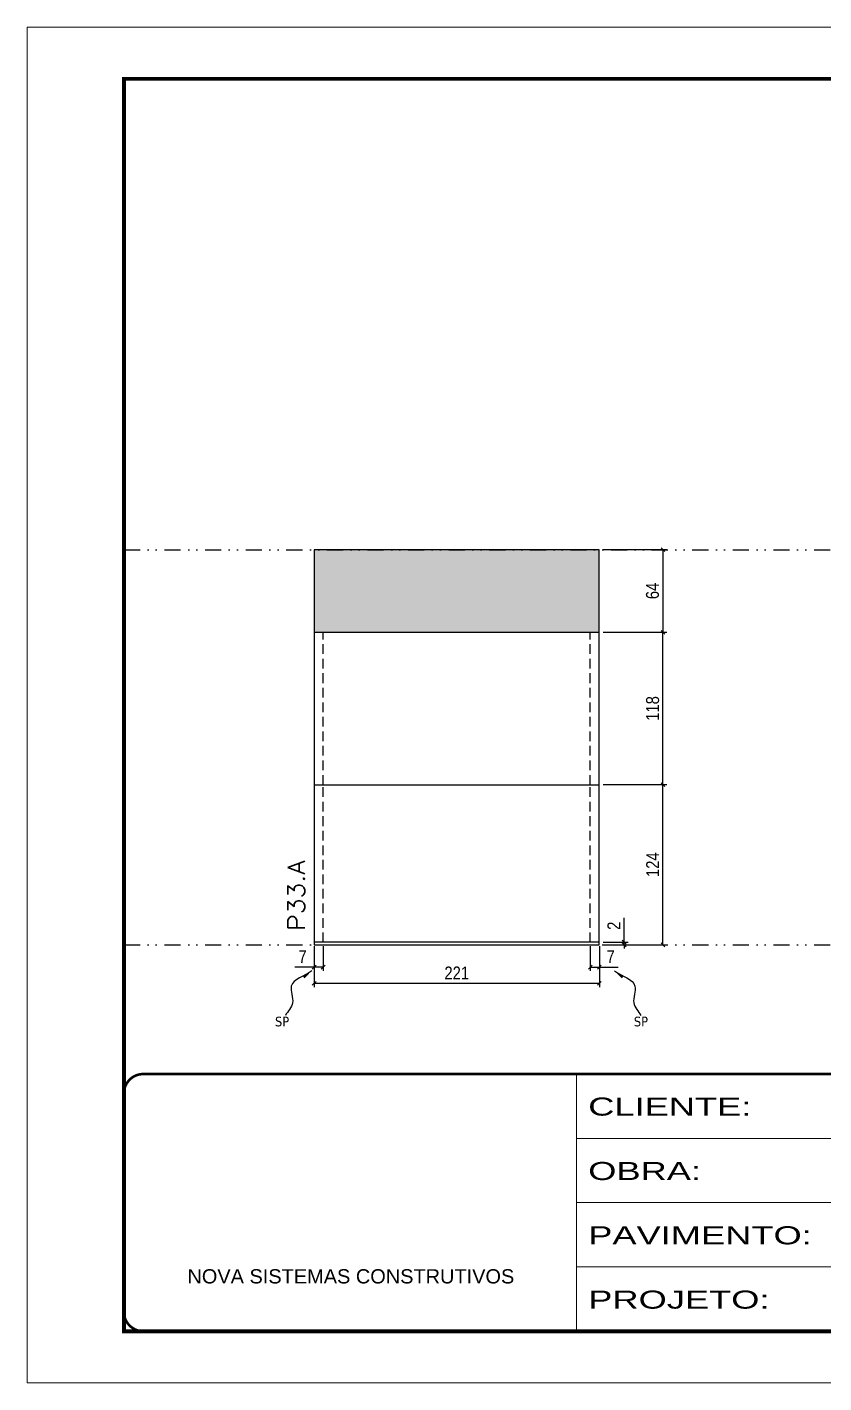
# Model space of a CAD drawing. Extents: x 14400 to 27878, y -21631 to 6985.
# Drawn here: x 19168 to 19786, y -5551 to -4501 of the extents above; entities that cross this region are included whole.
import ezdxf

# ---------------------------------------------------------------- set-up
doc = ezdxf.new("R2010")
doc.units = 0
for name, pattern in [('CONTINUO', [0]), ('DASHED', [0.75, 0.5, -0.25]), ('DIVIDE2', [0.625, 0.25, -0.125, 0, -0.125, 0, -0.125]), ('HIDDEN', [0.375, 0.25, -0.125])]:
    doc.linetypes.add(name, pattern=pattern)
for name, color, linetype in [('COTA', 241, 'Continuous'), ('Nível', 160, 'Continuous'), ('Painéis', 200, 'Continuous'), ('Sarrafo de Pressão', 42, 'HIDDEN'), ('texto', 7, 'Continuous')]:
    doc.layers.add(name, color=color, linetype=linetype)
for name, color, linetype, lineweight in [('Folhas', 255, 'Continuous', 9), ('SARRAFO DE PRESSAO', 251, 'DASHED', 9), ('Texto Seção', 7, 'Continuous', 15)]:
    doc.layers.add(name, color=color, linetype=linetype, lineweight=lineweight)
doc.styles.add('ARIAL', font='arial.ttf')
doc.styles.add('COTA TECNICA', font='techl___.ttf', dxfattribs={"height": 10})
doc.styles.add('COTA TECNICA-50', font='techl___.ttf', dxfattribs={"height": 10})
doc.styles.add('REGUA-120', font='ROMANS.shx', dxfattribs={"height": 15})
doc.styles.get("Standard").update_dxf_attribs({"font": 'arial.ttf'})
doc.styles.add('Tecnologia', font='')
doc.styles.get('Tecnologia').set_extended_font_data('Forgotten Futurist')
doc.dimstyles.new('COTA PAINEL-50', dxfattribs={"dimtxt": 10, "dimasz": 3, "dimexe": 3, "dimexo": 3, "dimgap": 3, "dimtad": 1, "dimdec": 1, "dimzin": 12, "dimdsep": 46, "dimtxsty": 'COTA TECNICA-50', "dimblk1": 'OBLIQUE', "dimblk2": 'OBLIQUE', "dimsah": 1, "dimcen": 0.9, "dimclrd": 4, "dimclre": 4, "dimclrt": 240, "dimadec": 1, "dimazin": 3, "dimtfac": 1, "dimtdec": 1, "dimtmove": 0, "dimatfit": 3, "dimfxl": 1, "dimtolj": 1, "dimtzin": 12, "dimarcsym": 0})
doc.dimstyles.new('PAINEL', dxfattribs={"dimtxt": 10, "dimasz": 3, "dimexe": 3, "dimexo": 3, "dimgap": 3, "dimtad": 1, "dimdec": 1, "dimzin": 12, "dimdsep": 46, "dimtxsty": 'COTA TECNICA', "dimblk1": 'OBLIQUE', "dimblk2": 'OBLIQUE', "dimsah": 1, "dimcen": 0.9, "dimclrd": 4, "dimclre": 4, "dimclrt": 240, "dimadec": 1, "dimazin": 3, "dimtfac": 1, "dimtdec": 1, "dimtmove": 0, "dimatfit": 3, "dimfxl": 1, "dimtolj": 1, "dimtzin": 12, "dimarcsym": 0})
doc.dimstyles.get("Standard").update_dxf_attribs({"dimtxt": 0.18, "dimasz": 0.18, "dimexe": 0.18, "dimexo": 0.0625, "dimgap": 0.09, "dimtad": 0, "dimtih": 1, "dimtoh": 1, "dimdec": 4, "dimzin": 0, "dimdsep": 46, "dimtxsty": 'Standard', "dimcen": 0.09, "dimadec": 0, "dimazin": 0, "dimtfac": 1, "dimtdec": 4, "dimtofl": 0, "dimtmove": 0, "dimatfit": 3, "dimfxl": 1, "dimtolj": 1, "dimtzin": 0, "dimarcsym": 0})

# ---------------------------------------------------------------- blocks, each defined once
blk = doc.blocks.new('9999999999')
at = {"color": 30, "linetype": 'CONTINUO'}
for p, q in [((98564.6, 34230.2), (98564.6, 34429.4)), ((98564.6, 34379.6), (99584, 34379.6)), ((98564.6, 34329.8), (99488, 34329.8)), ((98564.6, 34280), (99488, 34280))]:
    blk.add_line(p, q, dxfattribs=at)
at = {"color": 30, "linetype": 'CONTINUO', "const_width": 2}
blk.add_lwpolyline([(99584, 34230.2), (99584, 34414.4, 0.414214), (99569, 34429.4), (98229, 34429.4, 0.414214), (98214, 34414.4), (98214, 34245.2, 0.414214), (98229, 34230.2), (99584, 34230.2)], format="xyb", dxfattribs=at)
at = {"layer": 'Folhas'}
blk.add_lwpolyline([(98139, 34190.2), (99624, 34190.2), (99624, 35240.2), (98139, 35240.2)], close=True, dxfattribs=at)
at = {"layer": 'Folhas', "color": 30, "const_width": 3}
blk.add_lwpolyline([(98214, 34230.2), (99584, 34230.2), (99584, 35200.2), (98214, 35200.2)], close=True, dxfattribs=at)
at = {"color": 7, "linetype": 'Continuous', "ltscale": 5, "style": 'ARIAL'}
blk.add_text('NOVA SISTEMAS CONSTRUTIVOS', height=11.059, dxfattribs=at).set_placement((98263.2, 34267.2))
at = {"layer": 'Folhas', "color": 7, "style": 'Tecnologia', "width": 1.5}
for s, p in [('CLIENTE:', (98573.7, 34397.2)), ('OBRA:', (98573.7, 34347.3)), ('PAVIMENTO:', (98573.7, 34297.5)), ('PROJETO:', (98573.7, 34247.7))]:
    blk.add_text(s, height=14, dxfattribs=at).set_placement(p)
blk = doc.blocks.new('_Oblique')
at = {"color": 0, "linetype": 'ByBlock', "lineweight": -2}
blk.add_line((-0.5, -0.5), (0.5, 0.5), dxfattribs=at)
blk = doc.blocks.new('*D2002')
at = {"layer": 'COTA', "color": 4, "lineweight": -2, "transparency": 16777216}
for p, q in [((19390.8, -5212.7), (19390.8, -5244.6)), ((19611.8, -5212.7), (19611.8, -5244.6)), ((19611.8, -5241.6), (19390.8, -5241.6))]:
    blk.add_line(p, q, dxfattribs=at)
at = {"layer": 'Defpoints', "color": 0, "transparency": 16777216}
for p in [(19390.8, -5209.7), (19611.8, -5209.7), (19390.8, -5241.6)]:
    blk.add_point(p, dxfattribs=at)
at = {"layer": 'COTA', "color": 4, "lineweight": -2, "transparency": 16777216, "xscale": 3, "yscale": 3, "zscale": 3, "rotation": 180}
blk.add_blockref('_Oblique', (19390.8, -5241.6), dxfattribs=at)
at = {"layer": 'COTA', "color": 4, "lineweight": -2, "transparency": 16777216, "xscale": 3, "yscale": 3, "zscale": 3}
blk.add_blockref('_Oblique', (19611.8, -5241.6), dxfattribs=at)
at = {"layer": 'COTA', "color": 240, "transparency": 16777216, "insert": (19501.3, -5233.6), "char_height": 10, "attachment_point": 5, "style": 'COTA TECNICA'}
blk.add_mtext('\\A1;221', dxfattribs=at)
blk = doc.blocks.new('*D2003')
at = {"layer": 'COTA', "color": 4, "lineweight": -2, "transparency": 16777216}
for p, q in [((19604.8, -5212.7), (19604.8, -5232)), ((19611.8, -5214.7), (19611.8, -5232)), ((19604.8, -5229), (19611.8, -5229)), ((19611.8, -5229), (19626.5, -5229))]:
    blk.add_line(p, q, dxfattribs=at)
at = {"layer": 'Defpoints', "color": 0, "transparency": 16777216}
for p in [(19604.8, -5209.7), (19611.8, -5211.7), (19611.8, -5229)]:
    blk.add_point(p, dxfattribs=at)
at = {"layer": 'COTA', "color": 4, "lineweight": -2, "transparency": 16777216, "xscale": 3, "yscale": 3, "zscale": 3, "rotation": 180}
blk.add_blockref('_Oblique', (19604.8, -5229), dxfattribs=at)
at = {"layer": 'COTA', "color": 4, "lineweight": -2, "transparency": 16777216, "xscale": 3, "yscale": 3, "zscale": 3}
blk.add_blockref('_Oblique', (19611.8, -5229), dxfattribs=at)
at = {"layer": 'COTA', "color": 240, "transparency": 16777216, "insert": (19620.6, -5220.9), "char_height": 10, "attachment_point": 5, "style": 'COTA TECNICA-50'}
blk.add_mtext('\\A1;7', dxfattribs=at)
blk = doc.blocks.new('*D2004')
at = {"layer": 'COTA', "color": 4, "lineweight": -2, "transparency": 16777216}
for p, q in [((19390.8, -5214.7), (19390.8, -5232)), ((19397.8, -5212.7), (19397.8, -5232)), ((19390.8, -5229), (19376, -5229)), ((19397.8, -5229), (19390.8, -5229))]:
    blk.add_line(p, q, dxfattribs=at)
at = {"layer": 'Defpoints', "color": 0, "transparency": 16777216}
for p in [(19390.8, -5211.7), (19397.8, -5209.7), (19390.8, -5229)]:
    blk.add_point(p, dxfattribs=at)
at = {"layer": 'COTA', "color": 4, "lineweight": -2, "transparency": 16777216, "xscale": 3, "yscale": 3, "zscale": 3, "rotation": 180}
blk.add_blockref('_Oblique', (19390.8, -5229), dxfattribs=at)
at = {"layer": 'COTA', "color": 4, "lineweight": -2, "transparency": 16777216, "xscale": 3, "yscale": 3, "zscale": 3}
blk.add_blockref('_Oblique', (19397.8, -5229), dxfattribs=at)
at = {"layer": 'COTA', "color": 240, "transparency": 16777216, "insert": (19381.9, -5220.9), "char_height": 10, "attachment_point": 5, "style": 'COTA TECNICA-50'}
blk.add_mtext('\\A1;7', dxfattribs=at)
blk = doc.blocks.new('*D2005')
at = {"layer": 'COTA', "color": 4, "lineweight": -2, "transparency": 16777216}
for p, q in [((19631, -5209.7), (19631, -5190.9)), ((19614.8, -5209.7), (19634, -5209.7)), ((19614.8, -5211.7), (19634, -5211.7)), ((19631, -5211.7), (19631, -5209.7)), ((19631, -5211.7), (19631, -5214.7))]:
    blk.add_line(p, q, dxfattribs=at)
at = {"layer": 'Defpoints', "color": 0, "transparency": 16777216}
for p in [(19611.8, -5209.7), (19611.8, -5211.7), (19631, -5211.7)]:
    blk.add_point(p, dxfattribs=at)
at = {"layer": 'COTA', "color": 4, "lineweight": -2, "transparency": 16777216, "xscale": 3, "yscale": 3, "zscale": 3}
for p, rotation in [((19631, -5209.7), 270), ((19631, -5211.7), 90)]:
    blk.add_blockref('_Oblique', p, dxfattribs=dict(at, rotation=rotation))
at = {"layer": 'COTA', "color": 240, "transparency": 16777216, "insert": (19623, -5197), "char_height": 10, "attachment_point": 5, "rotation": 90, "style": 'COTA TECNICA-50'}
blk.add_mtext('\\A1;2', dxfattribs=at)
blk = doc.blocks.new('*D2019')
at = {"layer": 'COTA', "color": 4, "linetype": 'ByBlock', "lineweight": -2, "transparency": 16777216}
for p, q in [((19614.8, -5087.7), (19664.1, -5087.7)), ((19661.1, -5211.7), (19661.1, -5087.7)), ((19614.8, -5211.7), (19664.1, -5211.7))]:
    blk.add_line(p, q, dxfattribs=at)
at = {"layer": 'Defpoints', "color": 0, "linetype": 'ByBlock', "transparency": 16777216}
for p in [(19611.8, -5087.7), (19661.1, -5087.7), (19611.8, -5211.7)]:
    blk.add_point(p, dxfattribs=at)
at = {"layer": 'COTA', "color": 4, "linetype": 'ByBlock', "lineweight": -2, "transparency": 16777216, "xscale": 3, "yscale": 3, "zscale": 3}
for p, rotation in [((19661.1, -5087.7), 90), ((19661.1, -5211.7), 270)]:
    blk.add_blockref('_Oblique', p, dxfattribs=dict(at, rotation=rotation))
at = {"layer": 'COTA', "color": 240, "linetype": 'ByBlock', "transparency": 16777216, "insert": (19653.1, -5149.7), "char_height": 10, "attachment_point": 5, "rotation": 90, "style": 'COTA TECNICA'}
blk.add_mtext('\\A1;124', dxfattribs=at)
blk = doc.blocks.new('*D2020')
at = {"layer": 'COTA', "color": 4, "linetype": 'ByBlock', "lineweight": -2, "transparency": 16777216}
for p, q in [((19614.8, -5087.7), (19664.1, -5087.7)), ((19661.1, -5211.7), (19661.1, -5087.7)), ((19614.8, -5211.7), (19664.1, -5211.7))]:
    blk.add_line(p, q, dxfattribs=at)
at = {"layer": 'Defpoints', "color": 0, "linetype": 'ByBlock', "transparency": 16777216}
for p in [(19611.8, -5087.7), (19661.1, -5087.7), (19611.8, -5211.7)]:
    blk.add_point(p, dxfattribs=at)
at = {"layer": 'COTA', "color": 4, "linetype": 'ByBlock', "lineweight": -2, "transparency": 16777216, "xscale": 3, "yscale": 3, "zscale": 3}
for p, rotation in [((19661.1, -5087.7), 90), ((19661.1, -5211.7), 270)]:
    blk.add_blockref('_Oblique', p, dxfattribs=dict(at, rotation=rotation))
at = {"layer": 'COTA', "color": 240, "linetype": 'ByBlock', "transparency": 16777216, "insert": (19653.1, -5149.7), "char_height": 10, "attachment_point": 5, "rotation": 90, "style": 'COTA TECNICA'}
blk.add_mtext('\\A1;124', dxfattribs=at)
blk = doc.blocks.new('*D2140')
at = {"layer": 'COTA', "color": 4, "lineweight": -2, "transparency": 16777216}
for p, q in [((19614.8, -4905.7), (19664.1, -4905.7)), ((19661.1, -4905.7), (19661.1, -4969.7)), ((19614.8, -4969.7), (19664.1, -4969.7))]:
    blk.add_line(p, q, dxfattribs=at)
at = {"layer": 'Defpoints', "color": 0, "transparency": 16777216}
for p in [(19611.8, -4905.7), (19611.8, -4969.7), (19661.1, -4969.7)]:
    blk.add_point(p, dxfattribs=at)
at = {"layer": 'COTA', "color": 4, "lineweight": -2, "transparency": 16777216, "xscale": 3, "yscale": 3, "zscale": 3}
for p, rotation in [((19661.1, -4905.7), 90), ((19661.1, -4969.7), 270)]:
    blk.add_blockref('_Oblique', p, dxfattribs=dict(at, rotation=rotation))
at = {"layer": 'COTA', "color": 240, "transparency": 16777216, "insert": (19653, -4937.7), "char_height": 10, "attachment_point": 5, "rotation": 90, "style": 'COTA TECNICA'}
blk.add_mtext('\\A1;64', dxfattribs=at)
blk = doc.blocks.new('*D2256')
at = {"layer": 'COTA', "color": 4, "lineweight": -2, "transparency": 16777216}
for p, q in [((19614.8, -4969.7), (19664.1, -4969.7)), ((19661.1, -5087.7), (19661.1, -4969.7)), ((19614.8, -5087.7), (19664.1, -5087.7))]:
    blk.add_line(p, q, dxfattribs=at)
at = {"layer": 'Defpoints', "color": 0, "transparency": 16777216}
for p in [(19611.8, -4969.7), (19661.1, -4969.7), (19611.8, -5087.7)]:
    blk.add_point(p, dxfattribs=at)
at = {"layer": 'COTA', "color": 4, "lineweight": -2, "transparency": 16777216, "xscale": 3, "yscale": 3, "zscale": 3}
for p, rotation in [((19661.1, -4969.7), 90), ((19661.1, -5087.7), 270)]:
    blk.add_blockref('_Oblique', p, dxfattribs=dict(at, rotation=rotation))
at = {"layer": 'COTA', "color": 240, "transparency": 16777216, "insert": (19653.1, -5028.7), "char_height": 10, "attachment_point": 5, "rotation": 90, "style": 'COTA TECNICA'}
blk.add_mtext('\\A1;118', dxfattribs=at)

msp = doc.modelspace()

# ---------------------------------------------------------------- hatches: boundary and pattern name
at = {"layer": 'COTA'}
h = msp.add_hatch(dxfattribs=at)
h.set_pattern_fill('AR-CONC', color=256, scale=0.03)
h.paths.add_polyline_path([(19611.78, -4905.74), (19390.78, -4905.74), (19390.78, -4969.74), (19611.78, -4969.74)])

# ---------------------------------------------------------------- linework, layer by layer
msp.add_lwpolyline([(19390.78, -4969.74), (19611.78, -4969.74), (19611.78, -4905.74), (19390.78, -4905.74)], close=True, dxfattribs=at)
at = {"layer": 'Nível', "color": 4, "linetype": 'DIVIDE2', "ltscale": 50}
for p, q in [((19243.47, -4905.74), (20613.47, -4905.74)), ((19243.47, -5211.74), (20613.47, -5211.74))]:
    msp.add_line(p, q, dxfattribs=at)
at = {"layer": 'Painéis'}
for p, q in [((19390.78, -4969.74), (19611.78, -4969.74)), ((19390.78, -4969.74), (19390.78, -5209.74)), ((19611.78, -5209.74), (19611.78, -4969.74)), ((19390.78, -5087.74), (19611.78, -5087.74))]:
    msp.add_line(p, q, dxfattribs=at)
msp.add_lwpolyline([(19611.78, -5209.74), (19390.78, -5209.74), (19390.78, -5211.74), (19611.78, -5211.74)], close=True, dxfattribs=at)
at = {"layer": 'Sarrafo de Pressão', "ltscale": 30}
for p, q in [((19397.78, -5087.74), (19397.78, -4969.74)), ((19604.78, -5087.74), (19604.78, -4969.74)), ((19397.78, -5209.74), (19397.78, -5087.74)), ((19604.78, -5209.74), (19604.78, -5087.74))]:
    msp.add_line(p, q, dxfattribs=at)

# ---------------------------------------------------------------- block references
at = {"layer": 'SARRAFO DE PRESSAO', "color": 6, "linetype": 'ByBlock'}
msp.add_blockref('9999999999', (-78970.51, -39741.23), dxfattribs=at)

# ---------------------------------------------------------------- texts
at = {"layer": 'texto', "color": 0, "char_height": 7.5, "attachment_point": 5}
for insert in [(19366, -5271.23), (19644.03, -5271.23)]:
    msp.add_mtext('{\\fTahoma|b0|i0|c0|p34;\\C4;SP}', dxfattribs=dict(at, insert=insert))
at = {"layer": 'Texto Seção', "style": 'REGUA-120', "width": 1.1}
msp.add_text('P33.A', height=13, rotation=90, dxfattribs=at).set_placement((19383.53, -5200.98))

# ---------------------------------------------------------------- dimensions: what is measured, and where the dimension line sits
at = {"layer": 'COTA'}
for base, p1, p2, angle, dimstyle, picture, middle in [((19661.15, -4969.74), (19611.78, -4905.74), (19611.78, -4969.74), 90, 'PAINEL', '*D2140', (19653.04, -4937.74)), ((19661.15, -4969.74), (19611.78, -5087.74), (19611.78, -4969.74), 90, 'PAINEL', '*D2256', (19653.05, -5028.74)), ((19390.78, -5228.98), (19397.78, -5209.74), (19390.78, -5211.74), 180, 'COTA PAINEL-50', '*D2004', (19381.91, -5220.91))]:
    dim = msp.add_linear_dim(base=base, p1=p1, p2=p2, angle=angle, dimstyle=dimstyle, dxfattribs=at)
    dim.commit()
    dim.dimension.update_dxf_attribs({"geometry": picture, "text_midpoint": middle})
at = {"layer": 'COTA', "linetype": 'ByBlock'}
for picture in ['*D2019', '*D2020']:
    dim = msp.add_aligned_dim(p1=(19611.78, -5211.74), p2=(19611.78, -5087.74), distance=-49.37, dimstyle='PAINEL', dxfattribs=at)
    dim.commit()
    dim.dimension.update_dxf_attribs({"geometry": picture, "text_midpoint": (19653.07, -5149.74)})
at = {"layer": 'COTA'}
dim = msp.add_linear_dim(base=(19631.04, -5211.74), p1=(19611.78, -5209.74), p2=(19611.78, -5211.74), angle=90, dimstyle='COTA PAINEL-50', dxfattribs=at)
dim.commit()
dim.dimension.update_dxf_attribs({"geometry": '*D2005', "text_midpoint": (19631.04, -5196.99), "dimtype": 160})
dim = msp.add_linear_dim(base=(19390.78, -5241.63), p1=(19611.78, -5209.74), p2=(19390.78, -5209.74), angle=180, dimstyle='PAINEL', override={"dimarcsym": 2}, dxfattribs=at)
dim.commit()
dim.dimension.update_dxf_attribs({"geometry": '*D2002', "text_midpoint": (19501.28, -5233.58)})
dim = msp.add_linear_dim(base=(19611.78, -5228.98), p1=(19604.78, -5209.74), p2=(19611.78, -5211.74), dimstyle='COTA PAINEL-50', dxfattribs=at)
dim.commit()
dim.dimension.update_dxf_attribs({"geometry": '*D2003', "text_midpoint": (19620.64, -5220.91)})

# ---------------------------------------------------------------- leaders
at = {"layer": 'COTA', "path_type": 1}
for points in [[(19388.95, -5231.92), (19373.16, -5243.76), (19374.09, -5256.76), (19368.54, -5266.54)], [(19623.61, -5231.92), (19639.39, -5243.76), (19638.47, -5256.76), (19644.02, -5266.54)]]:
    msp.add_leader(points, dimstyle='Standard', override={"dimasz": 8}, dxfattribs=at)

doc.saveas('drawing.dxf')
